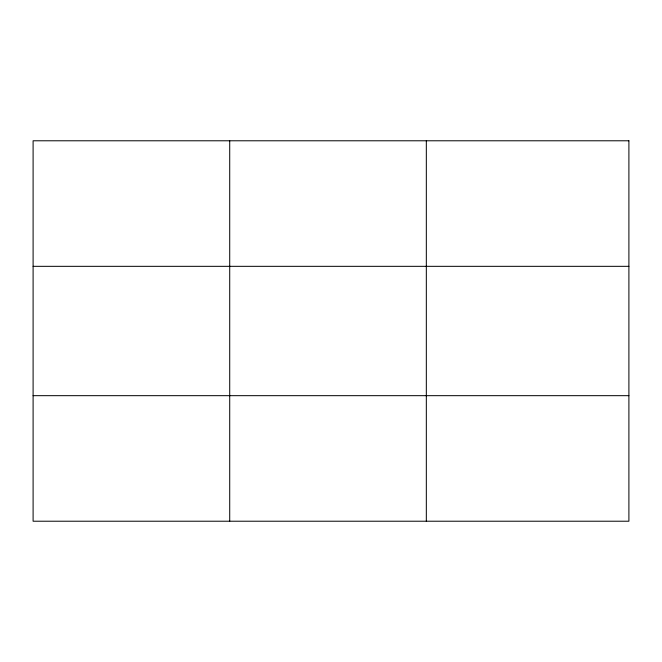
<?xml version="1.0" encoding="UTF-8"?>
<svg xmlns="http://www.w3.org/2000/svg" width="662" height="662" viewBox="0 0 662 662"><rect width="100%" height="100%" fill="white"/><g stroke="black" fill="none" stroke-linecap="round" stroke-linejoin="round"><path stroke-width="0.99" d="M229.714 521.217L229.714 140.783M426.328 521.217L426.328 140.783M33.1 266.331L628.9 266.331M33.1 395.669L628.9 395.669M628.9 140.783L628.9 521.217L33.1 521.217L33.1 140.783L628.9 140.783"/></g></svg>
